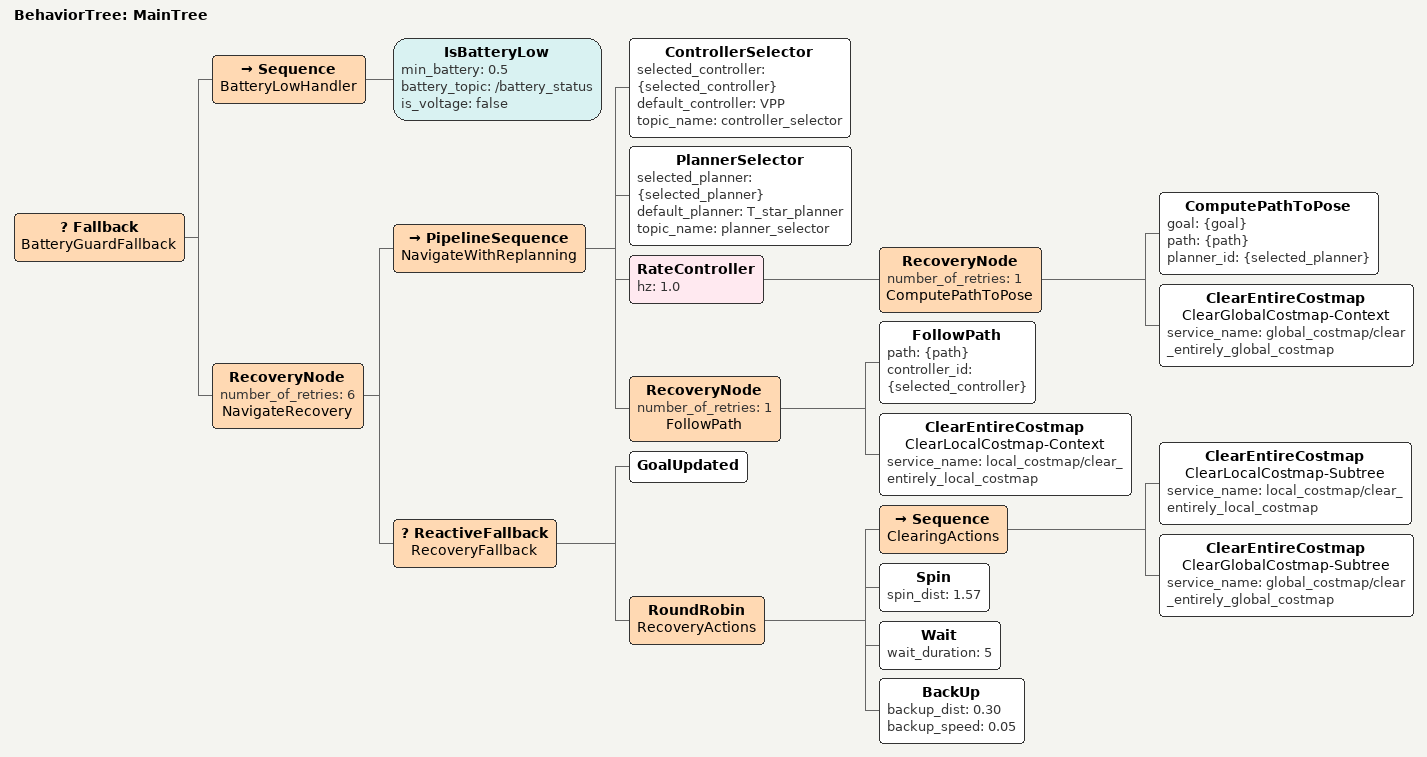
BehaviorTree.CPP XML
<root main_tree_to_execute="MainTree">
  <BehaviorTree ID="MainTree">
    <Fallback name="BatteryGuardFallback">

      <!--  Sequence: Handle battery low -->
      <Sequence name="BatteryLowHandler">
        <IsBatteryLow min_battery="0.5" battery_topic="/battery_status" is_voltage="false"/>
        <!-- Do something if battery is low -->
        <!-- For example, navigate to docking station -->
      </Sequence>
    <RecoveryNode number_of_retries="6" name="NavigateRecovery">
      <PipelineSequence name="NavigateWithReplanning">

        <ControllerSelector selected_controller="{selected_controller}" default_controller="VPP" topic_name="controller_selector"/>
        <PlannerSelector selected_planner="{selected_planner}" default_planner="T_star_planner" topic_name="planner_selector"/>

        <RateController hz="1.0">
          <RecoveryNode number_of_retries="1" name="ComputePathToPose">
            <ComputePathToPose goal="{goal}" path="{path}" planner_id="{selected_planner}"/>
            <ClearEntireCostmap name="ClearGlobalCostmap-Context" service_name="global_costmap/clear_entirely_global_costmap"/>
          </RecoveryNode>
        </RateController>

        <RecoveryNode number_of_retries="1" name="FollowPath">
          <FollowPath path="{path}" controller_id="{selected_controller}"/>
          <ClearEntireCostmap name="ClearLocalCostmap-Context" service_name="local_costmap/clear_entirely_local_costmap"/>
        </RecoveryNode>

      </PipelineSequence>
      <ReactiveFallback name="RecoveryFallback">
        <GoalUpdated/>
        <RoundRobin name="RecoveryActions">
          <Sequence name="ClearingActions">
            <ClearEntireCostmap name="ClearLocalCostmap-Subtree" service_name="local_costmap/clear_entirely_local_costmap"/>
            <ClearEntireCostmap name="ClearGlobalCostmap-Subtree" service_name="global_costmap/clear_entirely_global_costmap"/>
          </Sequence>
          <Spin spin_dist="1.57"/>
          <Wait wait_duration="5"/>
          <BackUp backup_dist="0.30" backup_speed="0.05"/>
        </RoundRobin>
      </ReactiveFallback>
    </RecoveryNode>
    </Fallback>
  </BehaviorTree>
</root>
